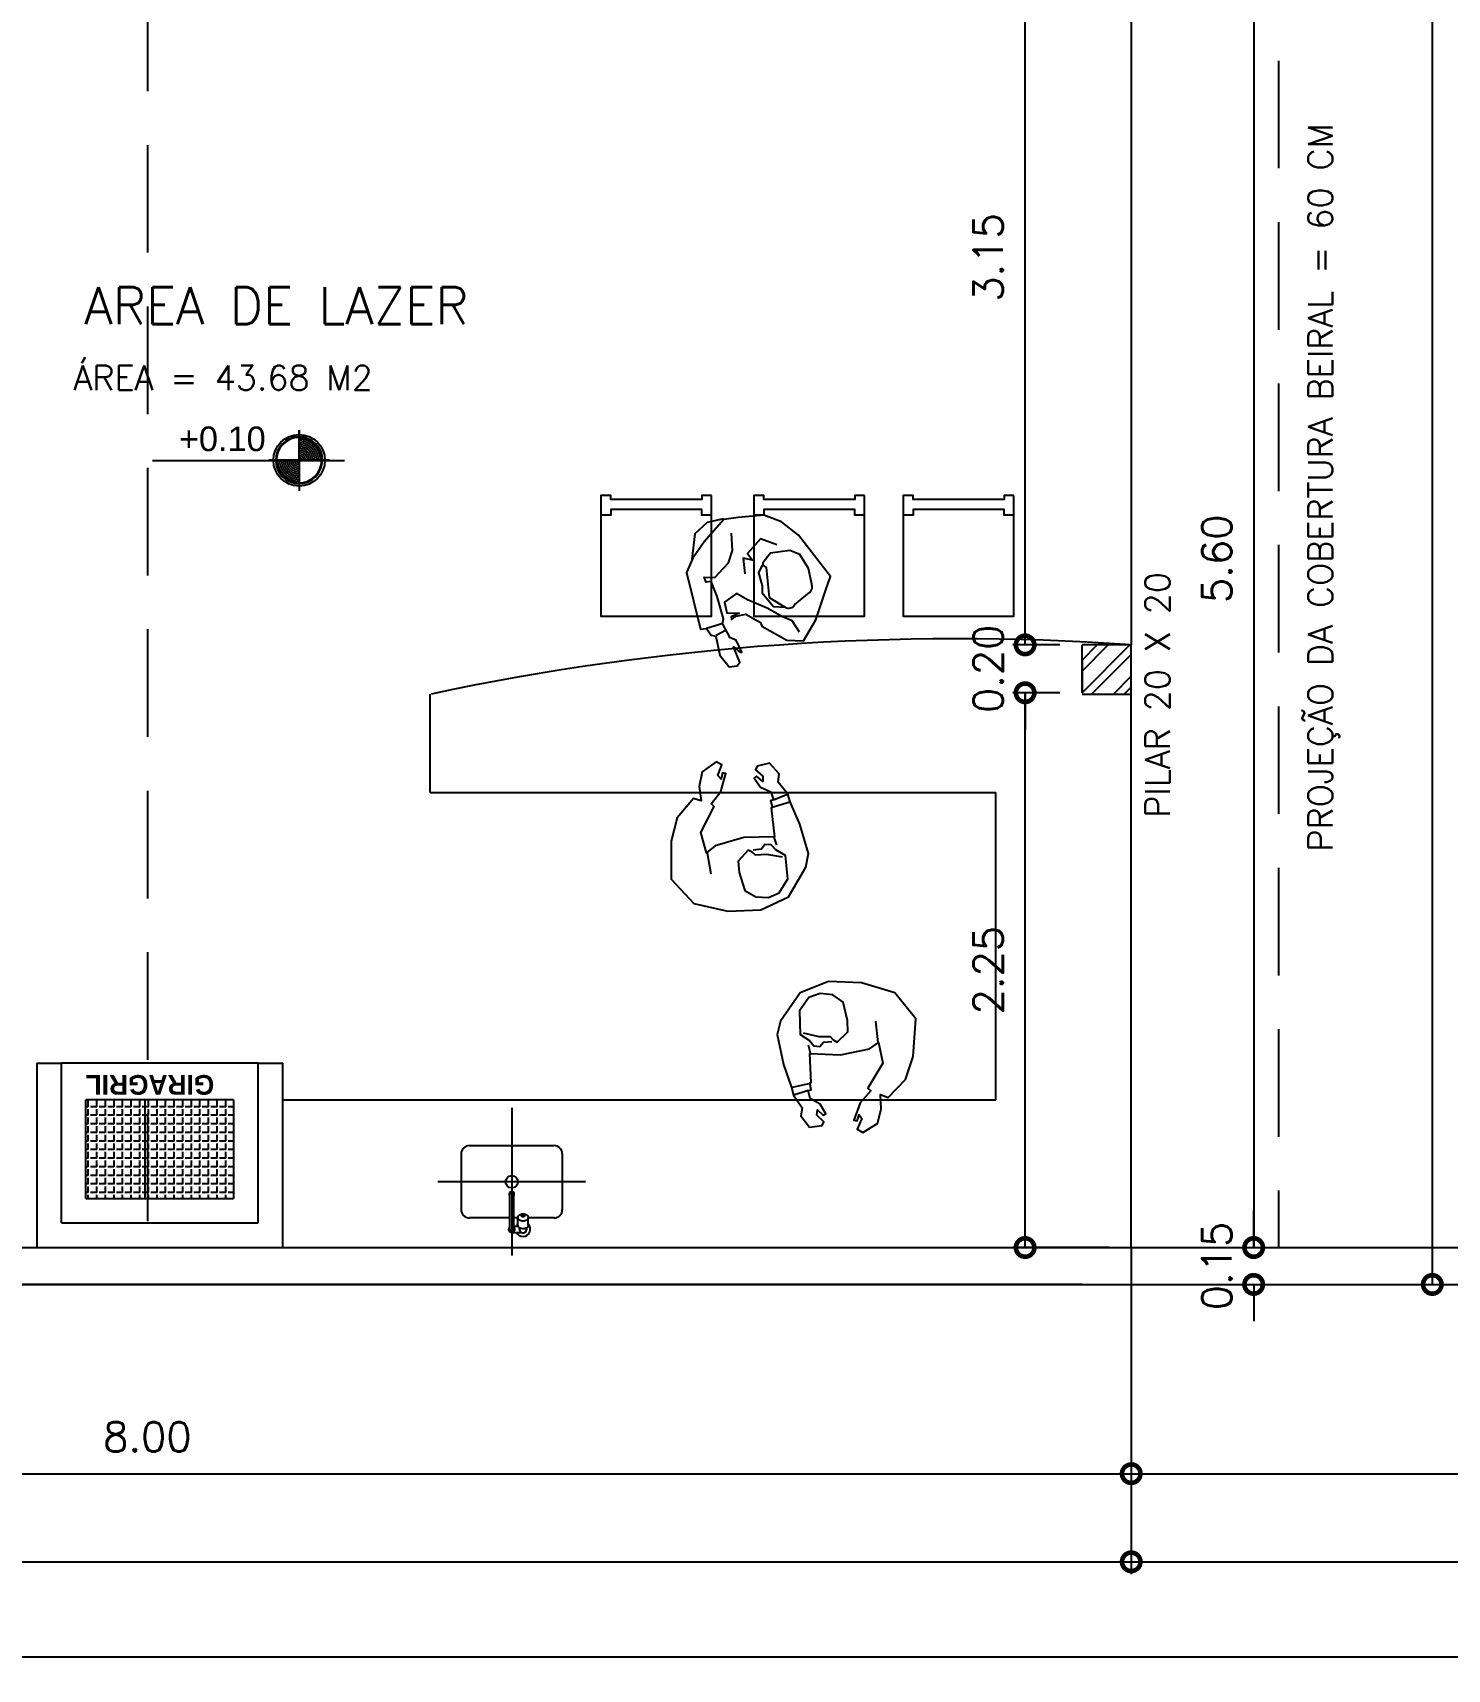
# Model space of a CAD drawing. Extents: x 500 to 638, y 181 to 267.
# Drawn here: x 555.39 to 561.14, y 223.66 to 230.31 of the extents above; entities that cross this region are included whole.
import ezdxf
from ezdxf.enums import TextEntityAlignment as Align

# ---------------------------------------------------------------- set-up
doc = ezdxf.new("R2010")
doc.units = 0
doc.header["$LTSCALE"] = 7
doc.linetypes.add('HIDDEN2', pattern=[0.1875, 0.125, -0.0625])
doc.layers.get('0').update_dxf_attribs({"linetype": 'CONTINUOUS'})
doc.layers.get('DEFPOINTS').update_dxf_attribs({"linetype": 'CONTINUOUS'})
for name, color, linetype in [('ACESSÓRIO', 2, 'CONTINUOUS'), ('ALVENARIA', 7, 'CONTINUOUS'), ('ALVENARIA1', 44, 'CONTINUOUS'), ('COBERTURA', 6, 'CONTINUOUS'), ('COTA', 1, 'CONTINUOUS'), ('TEXTO2', 40, 'CONTINUOUS'), ('TEXTO3', 3, 'CONTINUOUS')]:
    doc.layers.add(name, color=color, linetype=linetype)
doc.styles.add('ARIALN', font='arial.ttf')
doc.styles.add('REGUA80', font='cityb___.ttf', dxfattribs={"width": 1.4})
doc.styles.add('SIMPLEX', font='SIMPLEX.SHX')
doc.dimstyles.new('DIM50', dxfattribs={"dimtxt": 0.12, "dimasz": 0.15, "dimexe": 0.05, "dimexo": 0.09, "dimgap": 0.09, "dimtad": 1, "dimzin": 0, "dimdsep": 46, "dimtxsty": 'SIMPLEX', "dimblk1": 'DOTSMALL', "dimblk2": 'DOTSMALL', "dimsah": 1, "dimcen": 0.09, "dimadec": 0, "dimazin": 0, "dimtfac": 1, "dimtix": 1, "dimtofl": 0, "dimtmove": 2, "dimatfit": 3, "dimldrblk": 'DOTSMALL', "dimfxl": 1, "dimtolj": 1, "dimtzin": 0, "dimarcsym": 0})

# ---------------------------------------------------------------- blocks, each defined once
blk = doc.blocks.new('Bipman04')
for points in [[(0.2286, 0.2018), (0.183, 0.1727), (0.1664, 0.1333), (0.1311, 0.071), (0.0979, -0.0099), (0.071, -0.0535), (0.1062, -0.1033), (0.1498, -0.0929), (0.1519, -0.0431), (0.1664, -0.0763), (0.1767, -0.0743), (0.1643, -0.0556), (0.156, -0.0162), (0.1892, 0.044), (0.2037, 0.0482), (0.2618, 0.1499), (0.2638, 0.2184), (0.1788, 0.2682), (0.0606, 0.3076), (0.0025, 0.3284), (-0.1655, 0.1976), (-0.2194, 0.1291), (-0.2463, 0.0565), (-0.2381, -0.0473), (-0.2298, -0.1054), (-0.1385, -0.1863), (-0.0721, -0.232), (-0.0141, -0.2569), (0.2161, -0.2009), (0.2141, -0.176), (0.241, -0.1573), (0.2452, -0.1386), (0.3219, -0.122), (0.3696, -0.0846), (0.3655, -0.0514), (0.351, -0.0411), (0.2887, -0.066), (0.3095, -0.0411), (0.3095, -0.0328), (0.2618, -0.0556), (0.2514, -0.0805), (0.1933, -0.1116), (0.1747, -0.1075), (0.0834, -0.1324), (0.0233, -0.1573), (0.0253, -0.178), (0.0046, -0.1863), (0.0067, -0.1428), (-0.0535, -0.0867), (-0.1032, -0.0701), (-0.1738, -0.0743)], [(-0.0431, 0.0503), (-0.012, 0.0357), (0.0399, 0.0503), (0.0689, 0.0503), (0.1249, 0.0959), (0.127, 0.1437)], [(-0.1261, 0.1104), (-0.1509, 0.044), (-0.0908, -0.0099), (-0.0638, 0.0108), (-0.0721, -0.0265), (-0.0078, -0.0203)], [(-0.2318, -0.1075), (-0.2173, -0.1739), (-0.1717, -0.2237), (-0.068, -0.2362)], [(0.212, -0.176), (0.1933, -0.1137)], [(0.241, -0.1365), (0.2203, -0.0992)]]:
    blk.add_lwpolyline(points)
blk.add_lwpolyline([(0.0876, 0.0793), (0.127, 0.1437, 0.426739), (0.1166, 0.1831), (0.0668, 0.2433, 0.32843), (0.0336, 0.2516), (-0.0307, 0.2391), (-0.0867, 0.2038), (-0.1032, 0.1623), (-0.0929, 0.0835), (-0.0535, 0.0523), (-0.0431, 0.0523), (-0.0348, 0.0669)], format="xyb", close=True)
blk = doc.blocks.new('Bipman06')
blk.add_lwpolyline([(0.1373, -0.1625), (0.1275, -0.0382), (0.0881, 0.0761), (0.0585, 0.1096), (0.1393, 0.1372), (0.2477, 0.0879), (0.2575, 0.1017), (0.3107, 0.0643), (0.3836, 0.0485), (0.3856, 0.0623), (0.36, 0.0663), (0.3738, 0.0801), (0.4191, 0.0663), (0.4289, 0.0899), (0.3856, 0.1451), (0.3265, 0.153), (0.2674, 0.1431), (0.2753, 0.1747), (0.1945, 0.2358), (0.0979, 0.2555), (-0.0558, 0.2476), (-0.1503, 0.151), (-0.174, 0.011), (-0.1622, -0.123), (-0.1031, -0.2315), (0.0211, -0.2965), (0.0762, -0.3044), (0.1945, -0.263), (0.2831, -0.2196), (0.3127, -0.2078), (0.36, -0.1664), (0.3935, -0.1684), (0.4349, -0.127), (0.4211, -0.0777), (0.4053, -0.0718), (0.3817, -0.1033), (0.36, -0.1033), (0.3797, -0.0777), (0.3718, -0.0678), (0.3363, -0.0954), (0.3186, -0.1388), (0.2871, -0.1506), (0.2831, -0.1388), (0.2555, -0.1487), (0.2536, -0.1427)], close=True)
for points in [[(0.0585, 0.1077), (-0.0262, 0.0879)], [(0.0565, -0.1999), (0.0644, -0.1349), (0.0585, -0.0895), (0.0703, -0.0757), (0.0782, -0.058), (0.0309, -0.0205), (-0.0144, -0.0264), (-0.0873, -0.054), (-0.1109, -0.0994), (-0.1109, -0.1506), (-0.0893, -0.194), (-0.0302, -0.2256), (0.0644, -0.2117), (0.0841, -0.1703), (0.1038, -0.1506), (0.1038, -0.125), (0.0841, -0.1132), (0.0782, -0.0796)], [(0.1354, -0.1605), (0.1038, -0.1723)], [(0.2575, -0.1467), (0.2831, -0.2177)], [(0.2871, -0.1506), (0.3147, -0.2098)]]:
    blk.add_lwpolyline(points)
blk = doc.blocks.new('_DOTSMALL')
at = {"color": 0, "linetype": 'ByBlock', "const_width": 0.5}
blk.add_lwpolyline([(-0.0625, 0, 1), (0.0625, 0, 1)], format="xyb", close=True, dxfattribs=at)
blk = doc.blocks.new('*D49')
at = {"layer": 'COTA', "color": 0, "lineweight": -2}
for p, q in [((558.7464, 230.9719), (560.4042, 230.9719)), ((560.3542, 230.9719), (560.3542, 225.3719)), ((559.7464, 225.3719), (560.4042, 225.3719))]:
    blk.add_line(p, q, dxfattribs=at)
at = {"layer": 'DEFPOINTS', "color": 0}
for p in [(558.6564, 230.9719), (559.6564, 225.3719), (560.3542, 225.3719)]:
    blk.add_point(p, dxfattribs=at)
at = {"layer": 'COTA', "color": 0, "lineweight": -2, "xscale": 0.15, "yscale": 0.15, "zscale": 0.15}
for p, rotation in [((560.3542, 230.9719), 90), ((560.3542, 225.3719), 270)]:
    blk.add_blockref('_DOTSMALL', p, dxfattribs=dict(at, rotation=rotation))
at = {"layer": 'COTA', "color": 0, "insert": (560.2042, 228.1719), "char_height": 0.12, "attachment_point": 5, "rotation": 90, "style": 'SIMPLEX'}
blk.add_mtext('\\A1;5.60', dxfattribs=at)
blk = doc.blocks.new('*D50')
at = {"layer": 'COTA', "color": 0, "lineweight": -2}
for p, q in [((560.3542, 225.3719), (560.3542, 225.5219)), ((559.7464, 225.3719), (560.4042, 225.3719)), ((559.7464, 225.2219), (560.4042, 225.2219)), ((560.3542, 225.2219), (560.3542, 225.0719))]:
    blk.add_line(p, q, dxfattribs=at)
at = {"layer": 'DEFPOINTS', "color": 0}
for p in [(559.6564, 225.3719), (559.6564, 225.2219), (560.3542, 225.2219)]:
    blk.add_point(p, dxfattribs=at)
at = {"layer": 'COTA', "color": 0, "lineweight": -2, "xscale": 0.15, "yscale": 0.15, "zscale": 0.15}
for p, rotation in [((560.3542, 225.3719), 270), ((560.3542, 225.2219), 90)]:
    blk.add_blockref('_DOTSMALL', p, dxfattribs=dict(at, rotation=rotation))
at = {"layer": 'COTA', "color": 0, "insert": (560.2042, 225.2969), "char_height": 0.12, "attachment_point": 5, "rotation": 90, "style": 'SIMPLEX'}
blk.add_mtext('\\A1;0.15', dxfattribs=at)
blk = doc.blocks.new('*D52')
at = {"layer": 'COTA', "color": 0, "lineweight": -2}
for p, q in [((559.7464, 238.2219), (561.1304, 238.2219)), ((561.0804, 238.2219), (561.0804, 225.2219)), ((559.7464, 225.2219), (561.1304, 225.2219))]:
    blk.add_line(p, q, dxfattribs=at)
at = {"layer": 'DEFPOINTS', "color": 0}
for p in [(559.6564, 238.2219), (559.6564, 225.2219), (561.0804, 225.2219)]:
    blk.add_point(p, dxfattribs=at)
at = {"layer": 'COTA', "color": 0, "lineweight": -2, "xscale": 0.15, "yscale": 0.15, "zscale": 0.15}
for p, rotation in [((561.0804, 238.2219), 90), ((561.0804, 225.2219), 270)]:
    blk.add_blockref('_DOTSMALL', p, dxfattribs=dict(at, rotation=rotation))
at = {"layer": 'COTA', "color": 0, "insert": (560.9304, 231.7219), "char_height": 0.12, "attachment_point": 5, "rotation": 90, "style": 'SIMPLEX'}
blk.add_mtext('\\A1;13.00', dxfattribs=at)
blk = doc.blocks.new('*D148')
at = {"layer": 'COTA', "color": 0, "lineweight": -2}
for p, q in [((551.8564, 226.1959), (551.8564, 224.4025)), ((559.8564, 225.2819), (559.8564, 224.4025)), ((551.8564, 224.4525), (559.8564, 224.4525))]:
    blk.add_line(p, q, dxfattribs=at)
at = {"layer": 'DEFPOINTS', "color": 0}
for p in [(551.8564, 226.2859), (559.8564, 225.3719), (559.8564, 224.4525)]:
    blk.add_point(p, dxfattribs=at)
at = {"layer": 'COTA', "color": 0, "lineweight": -2, "xscale": 0.15, "yscale": 0.15, "zscale": 0.15, "rotation": 180}
blk.add_blockref('_DOTSMALL', (551.8564, 224.4525), dxfattribs=at)
at = {"layer": 'COTA', "color": 0, "lineweight": -2, "xscale": 0.15, "yscale": 0.15, "zscale": 0.15}
blk.add_blockref('_DOTSMALL', (559.8564, 224.4525), dxfattribs=at)
at = {"layer": 'COTA', "color": 0, "insert": (555.8564, 224.6025), "char_height": 0.12, "attachment_point": 5, "style": 'SIMPLEX'}
blk.add_mtext('\\A1;8.00', dxfattribs=at)
blk = doc.blocks.new('*D149')
at = {"layer": 'COTA', "color": 0, "lineweight": -2}
for p, q in [((559.8564, 225.2819), (559.8564, 224.4025)), ((564.7266, 225.2819), (564.7266, 224.4025)), ((559.8564, 224.4525), (564.7266, 224.4525))]:
    blk.add_line(p, q, dxfattribs=at)
at = {"layer": 'DEFPOINTS', "color": 0}
for p in [(559.8564, 225.3719), (564.7266, 225.3719), (564.7266, 224.4525)]:
    blk.add_point(p, dxfattribs=at)
at = {"layer": 'COTA', "color": 0, "lineweight": -2, "xscale": 0.15, "yscale": 0.15, "zscale": 0.15, "rotation": 180}
blk.add_blockref('_DOTSMALL', (559.8564, 224.4525), dxfattribs=at)
at = {"layer": 'COTA', "color": 0, "lineweight": -2, "xscale": 0.15, "yscale": 0.15, "zscale": 0.15}
blk.add_blockref('_DOTSMALL', (564.7266, 224.4525), dxfattribs=at)
at = {"layer": 'COTA', "color": 0, "insert": (562.2915, 224.6025), "char_height": 0.12, "attachment_point": 5, "style": 'SIMPLEX'}
blk.add_mtext('\\A1;4.85', dxfattribs=at)
blk = doc.blocks.new('*D157')
at = {"layer": 'COTA', "color": 0, "lineweight": -2}
for p, q in [((559.8564, 225.2819), (559.8564, 224.0442)), ((535.3766, 225.1319), (535.3766, 224.0442)), ((535.3766, 224.0942), (559.8564, 224.0942))]:
    blk.add_line(p, q, dxfattribs=at)
at = {"layer": 'DEFPOINTS', "color": 0}
for p in [(559.8564, 225.3719), (535.3766, 225.2219), (559.8564, 224.0942)]:
    blk.add_point(p, dxfattribs=at)
at = {"layer": 'COTA', "color": 0, "lineweight": -2, "xscale": 0.15, "yscale": 0.15, "zscale": 0.15, "rotation": 180}
blk.add_blockref('_DOTSMALL', (535.3766, 224.0942), dxfattribs=at)
at = {"layer": 'COTA', "color": 0, "lineweight": -2, "xscale": 0.15, "yscale": 0.15, "zscale": 0.15}
blk.add_blockref('_DOTSMALL', (559.8564, 224.0942), dxfattribs=at)
at = {"layer": 'COTA', "color": 0, "insert": (547.6165, 224.2442), "char_height": 0.12, "attachment_point": 5, "style": 'SIMPLEX'}
blk.add_mtext('\\A1;24.48', dxfattribs=at)
blk = doc.blocks.new('*D158')
at = {"layer": 'COTA', "color": 0, "lineweight": -2}
for p, q in [((559.8564, 225.2819), (559.8564, 224.0442)), ((564.8766, 225.1319), (564.8766, 224.0442)), ((559.8564, 224.0942), (564.8766, 224.0942))]:
    blk.add_line(p, q, dxfattribs=at)
at = {"layer": 'DEFPOINTS', "color": 0}
for p in [(559.8564, 225.3719), (564.8766, 225.2219), (564.8766, 224.0942)]:
    blk.add_point(p, dxfattribs=at)
at = {"layer": 'COTA', "color": 0, "lineweight": -2, "xscale": 0.15, "yscale": 0.15, "zscale": 0.15, "rotation": 180}
blk.add_blockref('_DOTSMALL', (559.8564, 224.0942), dxfattribs=at)
at = {"layer": 'COTA', "color": 0, "lineweight": -2, "xscale": 0.15, "yscale": 0.15, "zscale": 0.15}
blk.add_blockref('_DOTSMALL', (564.8766, 224.0942), dxfattribs=at)
at = {"layer": 'COTA', "color": 0, "insert": (562.3665, 224.2442), "char_height": 0.12, "attachment_point": 5, "style": 'SIMPLEX'}
blk.add_mtext('\\A1;5.00', dxfattribs=at)
blk = doc.blocks.new('*D159')
at = {"layer": 'COTA', "color": 0, "lineweight": -2}
for p, q in [((529.8766, 225.1319), (529.8766, 223.6574)), ((564.8766, 225.1319), (564.8766, 223.6574)), ((529.8766, 223.7074), (564.8766, 223.7074))]:
    blk.add_line(p, q, dxfattribs=at)
at = {"layer": 'DEFPOINTS', "color": 0}
for p in [(529.8766, 225.2219), (564.8766, 225.2219), (564.8766, 223.7074)]:
    blk.add_point(p, dxfattribs=at)
at = {"layer": 'COTA', "color": 0, "lineweight": -2, "xscale": 0.15, "yscale": 0.15, "zscale": 0.15, "rotation": 180}
blk.add_blockref('_DOTSMALL', (529.8766, 223.7074), dxfattribs=at)
at = {"layer": 'COTA', "color": 0, "lineweight": -2, "xscale": 0.15, "yscale": 0.15, "zscale": 0.15}
blk.add_blockref('_DOTSMALL', (564.8766, 223.7074), dxfattribs=at)
at = {"layer": 'COTA', "color": 0, "insert": (547.3766, 223.8574), "char_height": 0.12, "attachment_point": 5, "style": 'SIMPLEX'}
blk.add_mtext('\\A1;35.00', dxfattribs=at)
blk = doc.blocks.new('*D212')
at = {"layer": 'COTA', "color": 0, "lineweight": -2}
for p, q in [((559.5664, 227.6272), (559.375, 227.6272)), ((559.425, 225.3719), (559.425, 227.6272)), ((559.7664, 225.3719), (559.375, 225.3719))]:
    blk.add_line(p, q, dxfattribs=at)
at = {"layer": 'DEFPOINTS', "color": 0}
for p in [(559.425, 227.6272), (559.6564, 227.6272), (559.8564, 225.3719)]:
    blk.add_point(p, dxfattribs=at)
at = {"layer": 'COTA', "color": 0, "lineweight": -2, "xscale": 0.15, "yscale": 0.15, "zscale": 0.15}
for p, rotation in [((559.425, 227.6272), 90), ((559.425, 225.3719), 270)]:
    blk.add_blockref('_DOTSMALL', p, dxfattribs=dict(at, rotation=rotation))
at = {"layer": 'COTA', "color": 0, "insert": (559.275, 226.4995), "char_height": 0.12, "attachment_point": 5, "rotation": 90, "style": 'SIMPLEX'}
blk.add_mtext('\\A1;2.25', dxfattribs=at)
blk = doc.blocks.new('*D213')
at = {"layer": 'COTA', "color": 0, "lineweight": -2}
for p, q in [((559.425, 227.8219), (559.425, 227.9719)), ((559.5664, 227.8219), (559.375, 227.8219)), ((559.5664, 227.6272), (559.375, 227.6272)), ((559.425, 227.6272), (559.425, 227.4772))]:
    blk.add_line(p, q, dxfattribs=at)
at = {"layer": 'DEFPOINTS', "color": 0}
for p in [(559.425, 227.8219), (559.6564, 227.8219), (559.6564, 227.6272)]:
    blk.add_point(p, dxfattribs=at)
at = {"layer": 'COTA', "color": 0, "lineweight": -2, "xscale": 0.15, "yscale": 0.15, "zscale": 0.15}
for p, rotation in [((559.425, 227.8219), 270), ((559.425, 227.6272), 90)]:
    blk.add_blockref('_DOTSMALL', p, dxfattribs=dict(at, rotation=rotation))
at = {"layer": 'COTA', "color": 0, "insert": (559.275, 227.7245), "char_height": 0.12, "attachment_point": 5, "rotation": 90, "style": 'SIMPLEX'}
blk.add_mtext('\\A1;0.20', dxfattribs=at)
blk = doc.blocks.new('*D214')
at = {"layer": 'COTA', "color": 0, "lineweight": -2}
for p, q in [((559.5664, 230.9719), (559.375, 230.9719)), ((559.425, 227.8219), (559.425, 230.9719)), ((559.5664, 227.8219), (559.375, 227.8219))]:
    blk.add_line(p, q, dxfattribs=at)
at = {"layer": 'DEFPOINTS', "color": 0}
for p in [(559.425, 230.9719), (559.6564, 230.9719), (559.6564, 227.8219)]:
    blk.add_point(p, dxfattribs=at)
at = {"layer": 'COTA', "color": 0, "lineweight": -2, "xscale": 0.15, "yscale": 0.15, "zscale": 0.15}
for p, rotation in [((559.425, 230.9719), 90), ((559.425, 227.8219), 270)]:
    blk.add_blockref('_DOTSMALL', p, dxfattribs=dict(at, rotation=rotation))
at = {"layer": 'COTA', "color": 0, "insert": (559.275, 229.3969), "char_height": 0.12, "attachment_point": 5, "rotation": 90, "style": 'SIMPLEX'}
blk.add_mtext('\\A1;3.15', dxfattribs=at)

msp = doc.modelspace()

# ---------------------------------------------------------------- hatches: boundary and pattern name
at = {"layer": 'ACESSÓRIO'}
h = msp.add_hatch(dxfattribs=at)
h.set_pattern_fill('ANGLE,_O', color=256, scale=0.005, angle=450)
h.set_pattern_definition([(90, (382.17857, 252.80181), (-0.034925, 2e-17), [0.0254, -0.009525]), (180, (382.17857, 252.80181), (-3e-17, -0.034925), [0.0254, -0.009525])])
h.paths.add_polyline_path([(556.2068, 225.5719), (556.2068, 225.9719), (555.6068, 225.9719), (555.6068, 225.5719)])
at = {"layer": 'ALVENARIA1'}
h = msp.add_hatch(dxfattribs=at)
h.set_pattern_fill('ANSI32', color=256, scale=0.25, style=0)
h.set_pattern_definition([(45, (24.27981, -7.45), (-0.06629126, 0.06629126), []), (45, (24.324, -7.45), (-0.06629126, 0.06629126), [])])
h.paths.add_polyline_path([(559.8564, 227.8219), (559.6564, 227.8219), (559.6564, 227.6219), (559.8564, 227.6219)])

# ---------------------------------------------------------------- linework, layer by layer
at = {"layer": 'ACESSÓRIO'}
for p, q in [((559.8564, 227.2219), (559.8564, 227.8219)), ((557.0064, 227.2219), (557.0064, 227.6219)), ((557.0064, 227.2219), (559.3064, 227.2219)), ((559.3064, 225.9719), (559.3064, 227.2219)), ((559.8564, 225.3719), (559.8564, 227.2219)), ((555.4068, 226.1219), (555.5068, 226.1219)), ((555.4068, 226.1219), (555.4068, 225.3719)), ((556.3068, 226.1219), (555.5068, 226.1219)), ((555.5068, 225.4719), (555.5068, 226.1219)), ((556.3068, 225.4719), (556.3068, 226.1219)), ((556.3068, 226.1219), (556.4068, 226.1219)), ((556.4068, 225.3719), (556.4068, 226.1219)), ((556.2068, 225.9719), (555.6068, 225.9719)), ((555.6068, 225.5719), (555.6068, 225.9719)), ((555.848, 225.5719), (555.848, 225.9719)), ((556.2068, 225.9719), (556.2068, 225.5719)), ((556.4068, 225.9719), (559.3064, 225.9719)), ((557.3377, 225.9392), (557.3377, 225.3392)), ((557.1322, 225.7525), (557.1322, 225.5259)), ((557.1657, 225.7861), (557.5098, 225.7861)), ((557.5433, 225.7525), (557.5433, 225.5259)), ((555.6068, 225.5719), (556.2068, 225.5719)), ((557.3294, 225.4462), (557.3294, 225.5889)), ((557.3461, 225.4462), (557.3461, 225.5889)), ((557.3294, 225.4924), (557.1657, 225.4924)), ((557.3629, 225.4924), (557.3461, 225.4924)), ((557.3629, 225.4627), (557.3629, 225.4942)), ((557.4049, 225.4627), (557.4049, 225.4942)), ((557.5098, 225.4924), (557.4049, 225.4924)), ((555.5068, 225.4719), (556.3068, 225.4719)), ((557.3377, 225.4336), (557.3743, 225.4336)), ((557.3461, 225.4588), (557.3637, 225.4588)), ((557.3692, 225.4462), (557.3692, 225.4521)), ((557.3986, 225.4462), (557.3986, 225.4521))]:
    msp.add_line(p, q, dxfattribs=at)
for points in [[(558.1502, 228.4286), (558.1102, 228.4286), (558.1102, 228.4135), (557.7402, 228.4135), (557.7402, 228.4286), (557.7002, 228.4286), (557.7002, 227.9386), (558.1502, 227.9386)], [(558.7722, 228.4286), (558.7322, 228.4286), (558.7322, 228.4135), (558.3622, 228.4135), (558.3622, 228.4286), (558.3222, 228.4286), (558.3222, 227.9386), (558.7722, 227.9386)], [(559.3793, 228.4286), (559.3393, 228.4286), (559.3393, 228.4135), (558.9693, 228.4135), (558.9693, 228.4286), (558.9293, 228.4286), (558.9293, 227.9386), (559.3793, 227.9386)]]:
    msp.add_lwpolyline(points, close=True, dxfattribs=at)
for points in [[(558.1502, 228.3486), (558.1102, 228.3486), (558.1102, 228.3727), (557.7402, 228.3727), (557.7402, 228.3486), (557.7002, 228.3486)], [(558.7722, 228.3486), (558.7322, 228.3486), (558.7322, 228.3727), (558.3622, 228.3727), (558.3622, 228.3486), (558.3222, 228.3486)], [(559.3793, 228.3486), (559.3393, 228.3486), (559.3393, 228.3727), (558.9693, 228.3727), (558.9693, 228.3486), (558.9293, 228.3486)], [(557.6377, 225.6392), (557.0377, 225.6392)]]:
    msp.add_lwpolyline(points, dxfattribs=at)
for points in [[(557.3629, 225.4942, -0.133256), (557.3644, 225.4996, -0.106756), (557.3691, 225.5047, -0.082828), (557.3756, 225.5079, -0.071352), (557.3839, 225.5091, -0.071352), (557.3922, 225.5079, -0.082828), (557.3987, 225.5047, -0.106756), (557.4034, 225.4996, -0.133256), (557.4049, 225.4942, -0.133256), (557.4034, 225.4889, -0.106756), (557.3987, 225.4838, -0.082828), (557.3922, 225.4806, -0.071352), (557.3839, 225.4794, -0.071352), (557.3756, 225.4806, -0.082828), (557.3691, 225.4838, -0.106756), (557.3644, 225.4889, -0.133256)], [(557.3902, 225.5005, -0.133256), (557.3898, 225.4989, -0.106756), (557.3884, 225.4974, -0.082828), (557.3864, 225.4964, -0.071352), (557.3839, 225.4961, -0.071352), (557.3814, 225.4964, -0.082828), (557.3795, 225.4974, -0.106756), (557.378, 225.4989, -0.133256), (557.3776, 225.5005, -0.133256), (557.378, 225.5022, -0.106756), (557.3795, 225.5037, -0.082828), (557.3814, 225.5046, -0.071352), (557.3839, 225.505, -0.071352), (557.3864, 225.5046, -0.082828), (557.3884, 225.5037, -0.106756), (557.3898, 225.5022, -0.133256)]]:
    msp.add_lwpolyline(points, format="xyb", close=True, dxfattribs=at)
msp.add_lwpolyline([(557.4049, 225.4627, -0.133256), (557.4034, 225.4573, -0.106756), (557.3987, 225.4522, -0.082828), (557.3922, 225.4491, -0.071352), (557.3839, 225.4479, -0.071352), (557.3756, 225.4491, -0.082828), (557.3691, 225.4522, -0.106756), (557.3644, 225.4573, -0.133256), (557.3629, 225.4627, -0.133256)], format="xyb", dxfattribs=at)
msp.add_circle((557.3377, 225.6392), 0.0252, dxfattribs=at)
for centre, radius, start, end in [((559.1448, 217.5949), 10.2517, 86.01981, 102.01887), ((557.1657, 225.7525), 0.0336, 90, 180), ((557.5098, 225.7525), 0.0336, 0, 90), ((557.3377, 225.5889), 0.0105, 323.1301, 216.8699), ((557.3377, 225.5889), 0.00839, 359.99988, 179.99988), ((557.1657, 225.5259), 0.0336, 180, 270), ((557.5098, 225.5259), 0.0336, 270, 0), ((557.3377, 225.4462), 0.0126, 131.81031, 48.18969), ((557.3377, 225.4462), 0.00839, 179.99979, 359.99979), ((557.3839, 225.4462), 0.0294, 205.37693, 44.41531), ((557.3839, 225.4462), 0.0294, 135.58469, 154.62307), ((557.3839, 225.4462), 0.0147, 180, 238.99728), ((557.3743, 225.4253), 0.00839, 65.38002, 90), ((557.3839, 225.4462), 0.0147, 245.38002, 0)]:
    msp.add_arc(centre, radius, start, end, dxfattribs=at)
at = {"layer": 'ALVENARIA'}
for p, q in [((535.5266, 225.3719), (564.7266, 225.3719)), ((559.8564, 225.3719), (559.8564, 225.2219)), ((529.8766, 225.2219), (564.8766, 225.2219)), ((559.6564, 225.2219), (535.3766, 225.2219))]:
    msp.add_line(p, q, dxfattribs=at)
at = {"layer": 'ALVENARIA1'}
for p, q in [((559.8564, 238.0719), (559.8564, 227.8219)), ((559.6564, 227.6272), (559.6564, 227.8219))]:
    msp.add_line(p, q, dxfattribs=at)
for points in [[(559.6564, 227.6219), (559.8564, 227.6219), (559.8564, 227.8219), (559.6564, 227.8219)], [(559.6564, 227.7598), (559.6564, 227.6272)]]:
    msp.add_lwpolyline(points, dxfattribs=at)
at = {"layer": 'COBERTURA', "linetype": 'HIDDEN2', "ltscale": 0.5}
for p, q in [((560.4558, 238.0719), (560.4558, 225.3715)), ((555.8573, 231.8227), (555.8573, 225.3715))]:
    msp.add_line(p, q, dxfattribs=at)
at = {"layer": 'TEXTO2'}
for p, q in [((556.4735, 228.6948), (556.4735, 228.4475)), ((556.4735, 228.5724), (556.4735, 228.6948)), ((555.8774, 228.5718), (556.6577, 228.5718)), ((556.5971, 228.5724), (556.3504, 228.5724)), ((556.3832, 228.573), (556.5637, 228.573))]:
    msp.add_line(p, q, dxfattribs=at)
at = {"layer": 'TEXTO2', "const_width": 0.0068}
for points in [[(556.5665, 228.5724, 0.00165), (556.5665, 228.573, 0.412282), (556.4735, 228.6667, 1)], [(556.499, 228.5725, 0.004592), (556.499, 228.573, 0.408844), (556.4733, 228.5992, 0.408844)], [(556.559, 228.5725, 0.00165), (556.559, 228.573, 0.412282), (556.4734, 228.6592, 0.412282)], [(556.544, 228.5725, 0.001965), (556.544, 228.573, 0.411913), (556.4734, 228.6442, 0.411913)], [(556.529, 228.5725, 0.002428), (556.529, 228.573, 0.411372), (556.4734, 228.6292, 0.411372)], [(556.514, 228.5725, 0.003176), (556.514, 228.573, 0.410497), (556.4734, 228.6142, 0.410497)], [(556.5515, 228.5724, 0.001965), (556.5515, 228.573, 0.411913), (556.4735, 228.6517, 1)], [(556.5365, 228.5724, 0.002428), (556.5365, 228.573, 0.411372), (556.4735, 228.6367, 1)], [(556.5215, 228.5724, 0.003176), (556.5215, 228.573, 0.410497), (556.4735, 228.6217, 1)], [(556.5065, 228.5724, 0.004592), (556.5065, 228.573, 0.408844), (556.4735, 228.6067, 1)], [(556.3792, 228.5724, 0.414214), (556.4735, 228.4794, 0.412282)], [(556.3867, 228.5725, 0.414214), (556.4734, 228.4869, 0.414214)], [(556.3942, 228.573, 0.416517), (556.4735, 228.4944, 0.411913)], [(556.4017, 228.573, 0.416517), (556.4734, 228.5019, 0.416517)], [(556.4092, 228.573, 0.417061), (556.4735, 228.5094, 0.411372)], [(556.4167, 228.573, 0.417061), (556.4734, 228.5169, 0.417061)], [(556.4242, 228.573, 0.41794), (556.4735, 228.5244, 0.410497)], [(556.4317, 228.573, 0.41794), (556.4734, 228.5319, 0.41794)], [(556.4392, 228.573, 0.419603), (556.4735, 228.5394, 0.408844)], [(556.4467, 228.573, 0.419603), (556.4733, 228.5469, 0.419603)], [(556.4542, 228.573, 0.419603), (556.4732, 228.5544, 0.419603)], [(556.4617, 228.573, 0.419603), (556.4731, 228.5619, 0.419603)], [(556.4692, 228.573, 0.419603), (556.4729, 228.5694, 0.419603)], [(556.4765, 228.573, 0.004592), (556.4765, 228.573, 0.408844), (556.4729, 228.5767, 0.408844)], [(556.484, 228.5728, 0.004592), (556.484, 228.573, 0.408844), (556.4731, 228.5842, 0.408844)], [(556.4915, 228.5727, 0.004592), (556.4915, 228.573, 0.408844), (556.4732, 228.5917, 0.408844)]]:
    msp.add_lwpolyline(points, format="xyb", dxfattribs=at)
at = {"layer": 'TEXTO2'}
msp.add_circle((556.4735, 228.5724), 0.1048, dxfattribs=at)
for centre, radius, start, end in [((556.473, 228.5728), 0.0949, 270, 180), ((556.473, 228.5728), 0.0921, 270, 180), ((556.4735, 228.5724), 0.0952, 0, 90), ((556.4735, 228.5724), 0.0944, 0, 90), ((556.4735, 228.5724), 0.0928, 0, 90), ((556.4735, 228.5724), 0.0952, 180, 270), ((556.4735, 228.5724), 0.0944, 180, 270), ((556.4735, 228.5724), 0.0928, 180, 270)]:
    msp.add_arc(centre, radius, start, end, dxfattribs=at)

# ---------------------------------------------------------------- block references
at = {"layer": 'ACESSÓRIO'}
for name, p, rotation in [('Bipman04', (558.3057, 228.1023), 270), ('Bipman06', (558.2364, 226.9129), 87.05514343933349), ('Bipman06', (558.7277, 226.2768), 263.0153604152126)]:
    msp.add_blockref(name, p, dxfattribs=dict(at, rotation=rotation))

# ---------------------------------------------------------------- texts
at = {"layer": 'ACESSÓRIO', "style": 'REGUA80'}
msp.add_text('GIRAGRIL', height=0.08, rotation=180, dxfattribs=at).set_placement((556.1283, 226.0332), align=Align.MIDDLE_LEFT)
at = {"layer": 'TEXTO2', "style": 'SIMPLEX'}
for s, p in [('PROJEÇÃO DA COBERTURA BEIRAL = 60 CM', (560.6752, 226.9816)), ('PILAR 20 X 20', (560.013, 227.1192))]:
    msp.add_text(s, height=0.1, rotation=90, dxfattribs=at).set_placement(p)
at = {"layer": 'TEXTO2'}
for s, style, p in [('ÁREA = 43.68 M2', 'SIMPLEX', (555.5558, 228.8576)), ('+0.10', 'ARIALN', (555.9842, 228.6096))]:
    msp.add_text(s, height=0.1, dxfattribs=dict(at, style=style)).set_placement(p)
at = {"layer": 'TEXTO3', "style": 'SIMPLEX'}
msp.add_text('AREA DE LAZER', height=0.15, dxfattribs=at).set_placement((556.3812, 229.126), align=Align.CENTER)

# ---------------------------------------------------------------- dimensions: what is measured, and where the dimension line sits
at = {"layer": 'COTA'}
for base, p1, p2, picture, middle in [((561.0804, 225.2219), (559.6564, 238.2219), (559.6564, 225.2219), '*D52', (560.9304, 231.7219)), ((560.3542, 225.3719), (558.6564, 230.9719), (559.6564, 225.3719), '*D49', (560.2042, 228.1719)), ((559.425, 230.9719), (559.6564, 227.8219), (559.6564, 230.9719), '*D214', (559.275, 229.3969)), ((560.3542, 225.2219), (559.6564, 225.3719), (559.6564, 225.2219), '*D50', (560.2042, 225.2969))]:
    dim = msp.add_linear_dim(base=base, p1=p1, p2=p2, angle=90, dimstyle='DIM50', dxfattribs=at)
    dim.commit()
    dim.dimension.update_dxf_attribs({"geometry": picture, "text_midpoint": middle})
for base, p1, p2, text, picture, middle in [((559.425, 227.8219), (559.6564, 227.6272), (559.6564, 227.8219), '0.20', '*D213', (559.275, 227.7245)), ((559.425, 227.6272), (559.8564, 225.3719), (559.6564, 227.6272), '2.25', '*D212', (559.275, 226.4995))]:
    dim = msp.add_linear_dim(base=base, p1=p1, p2=p2, angle=90, text=text, dimstyle='DIM50', dxfattribs=at)
    dim.commit()
    dim.dimension.update_dxf_attribs({"geometry": picture, "text_midpoint": middle})
for base, p1, p2, picture, middle in [((559.8564, 224.4525), (551.8564, 226.2859), (559.8564, 225.3719), '*D148', (555.8564, 224.6025)), ((559.8564, 224.0942), (535.3766, 225.2219), (559.8564, 225.3719), '*D157', (547.6165, 224.2442)), ((564.8766, 223.7074), (529.8766, 225.2219), (564.8766, 225.2219), '*D159', (547.3766, 223.8574))]:
    dim = msp.add_linear_dim(base=base, p1=p1, p2=p2, dimstyle='DIM50', dxfattribs=at)
    dim.commit()
    dim.dimension.update_dxf_attribs({"geometry": picture, "text_midpoint": middle})
for base, p2, text, picture, middle in [((564.7266, 224.4525), (564.7266, 225.3719), '4.85', '*D149', (562.2915, 224.6025)), ((564.8766, 224.0942), (564.8766, 225.2219), '5.00', '*D158', (562.3665, 224.2442))]:
    dim = msp.add_linear_dim(base=base, p1=(559.8564, 225.3719), p2=p2, text=text, dimstyle='DIM50', dxfattribs=at)
    dim.commit()
    dim.dimension.update_dxf_attribs({"geometry": picture, "text_midpoint": middle})

doc.saveas('drawing.dxf')
